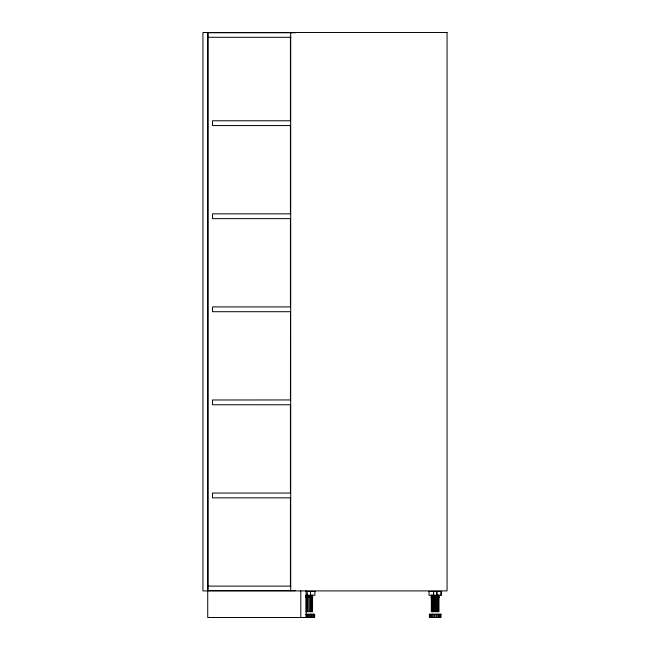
<?xml version="1.0" encoding="UTF-8"?>
<svg xmlns="http://www.w3.org/2000/svg" width="650" height="650" viewBox="0 0 650 650"><rect width="100%" height="100%" fill="white"/><g stroke="black" fill="none" stroke-linecap="round" stroke-linejoin="round"><path stroke-width="0.97" d="M290.428 32.768L208 32.768L208 590.647L290.428 590.647M290.696 32.768L295.482 32.768M207.732 37.286L290.883 37.286M290.509 120.778L212.518 120.778L212.518 125.572L290.509 125.572M290.509 213.85L212.518 213.85L212.518 218.636L290.509 218.636M290.509 306.922L212.518 306.922L212.518 311.707L290.509 311.707L290.428 399.953L212.518 399.986L212.518 404.771L290.509 404.771M290.509 493.058L212.518 493.058L212.518 497.843L290.509 497.843M207.732 586.121L290.883 586.121M290.696 590.647L295.482 590.647M305.459 591.419L315.429 591.419M428.439 591.419L441.732 591.419M305.752 595.238L314.868 595.238L314.868 591.419M305.801 596.863L312.788 596.863M431.08 596.863L439.091 596.863M305.801 597.374L312.788 597.374M431.08 597.374L439.091 597.374M306.118 611.65L312.544 611.65L312.544 595.238M305.752 614.445L306.467 614.445M310.546 614.445L314.259 614.445L314.259 617.5M429.52 614.445L432.77 614.445M435.264 614.445L434.111 614.445L434.111 617.5M436.849 614.445L440.57 614.445L440.57 617.5M441.171 591.419L441.171 595.238L429 595.238L429.065 591.419M441.114 591.419L441.114 595.238M440.277 614.445L440.277 617.5M439.92 614.193L439.92 617.5M438.848 595.238L438.848 611.65L431.324 611.65L431.324 595.238M438.604 595.238L438.604 611.65M438.685 614.445L438.685 617.5M438.563 595.238L438.563 611.65M438.352 595.238L438.352 611.65M437.856 614.445L437.856 617.5M437.751 595.238L437.751 611.65M437.539 595.238L437.539 611.65M436.621 614.193L436.621 617.5M436.475 595.238L436.524 611.65M435.086 595.238L435.086 611.65M435.11 614.445L435.11 617.5M435.037 595.238L435.037 611.65M434.265 614.445L434.265 617.5M433.786 595.238L433.786 611.65M433.648 611.65L433.582 591.419L433.558 595.238M432.567 595.238L432.567 611.65M432.599 614.193L432.599 617.5M432.429 595.238L432.429 611.65M431.819 595.238L431.819 611.65M431.608 595.238L431.608 611.65M431.527 614.445L431.527 617.5M430.82 614.445L430.82 617.5M429.747 614.193L429.747 617.5M429.609 614.445L429.52 617.5M313.974 614.445L313.974 617.5M313.617 614.193L313.617 617.5M312.374 614.445L312.374 617.5M312.252 595.238L312.252 611.65M312.049 595.238L312.049 611.65M311.553 614.445L311.553 617.5M311.439 595.238L311.439 611.65M311.366 614.445L311.366 617.5M311.228 595.238L311.228 611.65M310.497 591.419L310.521 595.238M310.31 614.193L310.31 617.5M308.953 617.5L308.953 614.445L307.808 614.445L307.808 617.5M308.734 595.238L308.783 611.65M308.807 614.445L308.807 617.5M307.954 614.445L307.954 617.5M307.483 595.238L307.483 611.65M307.279 591.419L307.336 611.65M306.296 617.5L306.296 614.193L314.649 614.193L314.649 617.5L207.732 617.5L207.732 32.5M306.256 595.238L306.256 611.65M306.118 590.907L306.118 617.5M300.804 590.907L300.804 617.5M290.696 32.5L290.696 590.907M290.428 36.822L290.428 121.014M290.428 125.068L290.428 214.329M290.428 218.384L290.428 306.629M290.428 405.023L290.428 493.269M290.428 497.323L290.428 586.584M447.054 32.5L202.946 32.5L202.946 590.907L447.054 590.907L447.054 32.5M440.96 614.193L429.39 614.193L429.39 617.5L440.96 617.5L440.96 614.193M436.832 595.238L436.832 591.419L436.8 595.238M310.221 611.65L310.221 595.238L310.172 611.65"/></g></svg>
